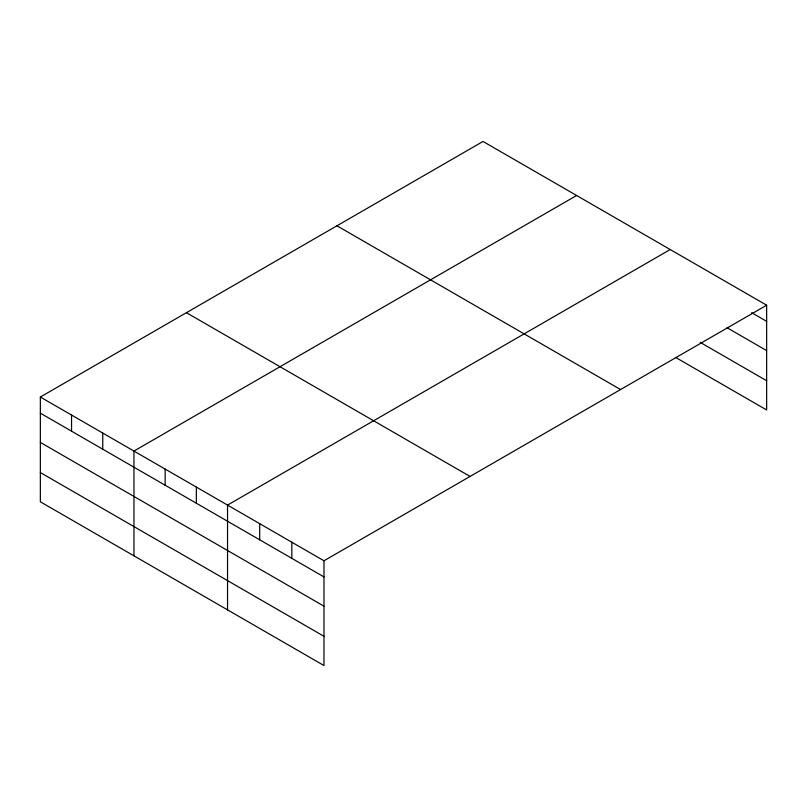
<?xml version="1.0" encoding="UTF-8"?>
<svg xmlns="http://www.w3.org/2000/svg" width="807" height="807" viewBox="0 0 807 807"><rect width="100%" height="100%" fill="white"/><g stroke="black" fill="none" stroke-linecap="round" stroke-linejoin="round"><path stroke-width="1.21" d="M766.65 305.207L483.02 141.457L40.35 397.024L40.35 501.793L323.98 665.543L323.98 560.784L766.65 305.207L766.65 409.976L675.57 357.39M576.612 195.496L133.952 451.063L133.952 555.831M670.213 249.534L227.544 505.101L227.544 609.87M751.65 312.682L766.65 321.347M727.006 327.703L766.65 350.591M700.214 342.37L766.65 380.722M336.933 225.789L620.573 389.549M186.427 312.692L470.067 476.443M40.35 397.024L323.98 560.784M40.35 413.164L323.98 576.914M40.35 442.407L323.98 606.168M40.35 472.549L323.98 636.299M291.841 542.223L291.841 558.363M259.693 523.662L259.693 539.802M196.343 487.095L196.343 503.225M165.153 469.079L165.153 485.219M102.751 433.056L102.751 449.186M71.551 415.04L71.551 431.18"/></g></svg>
